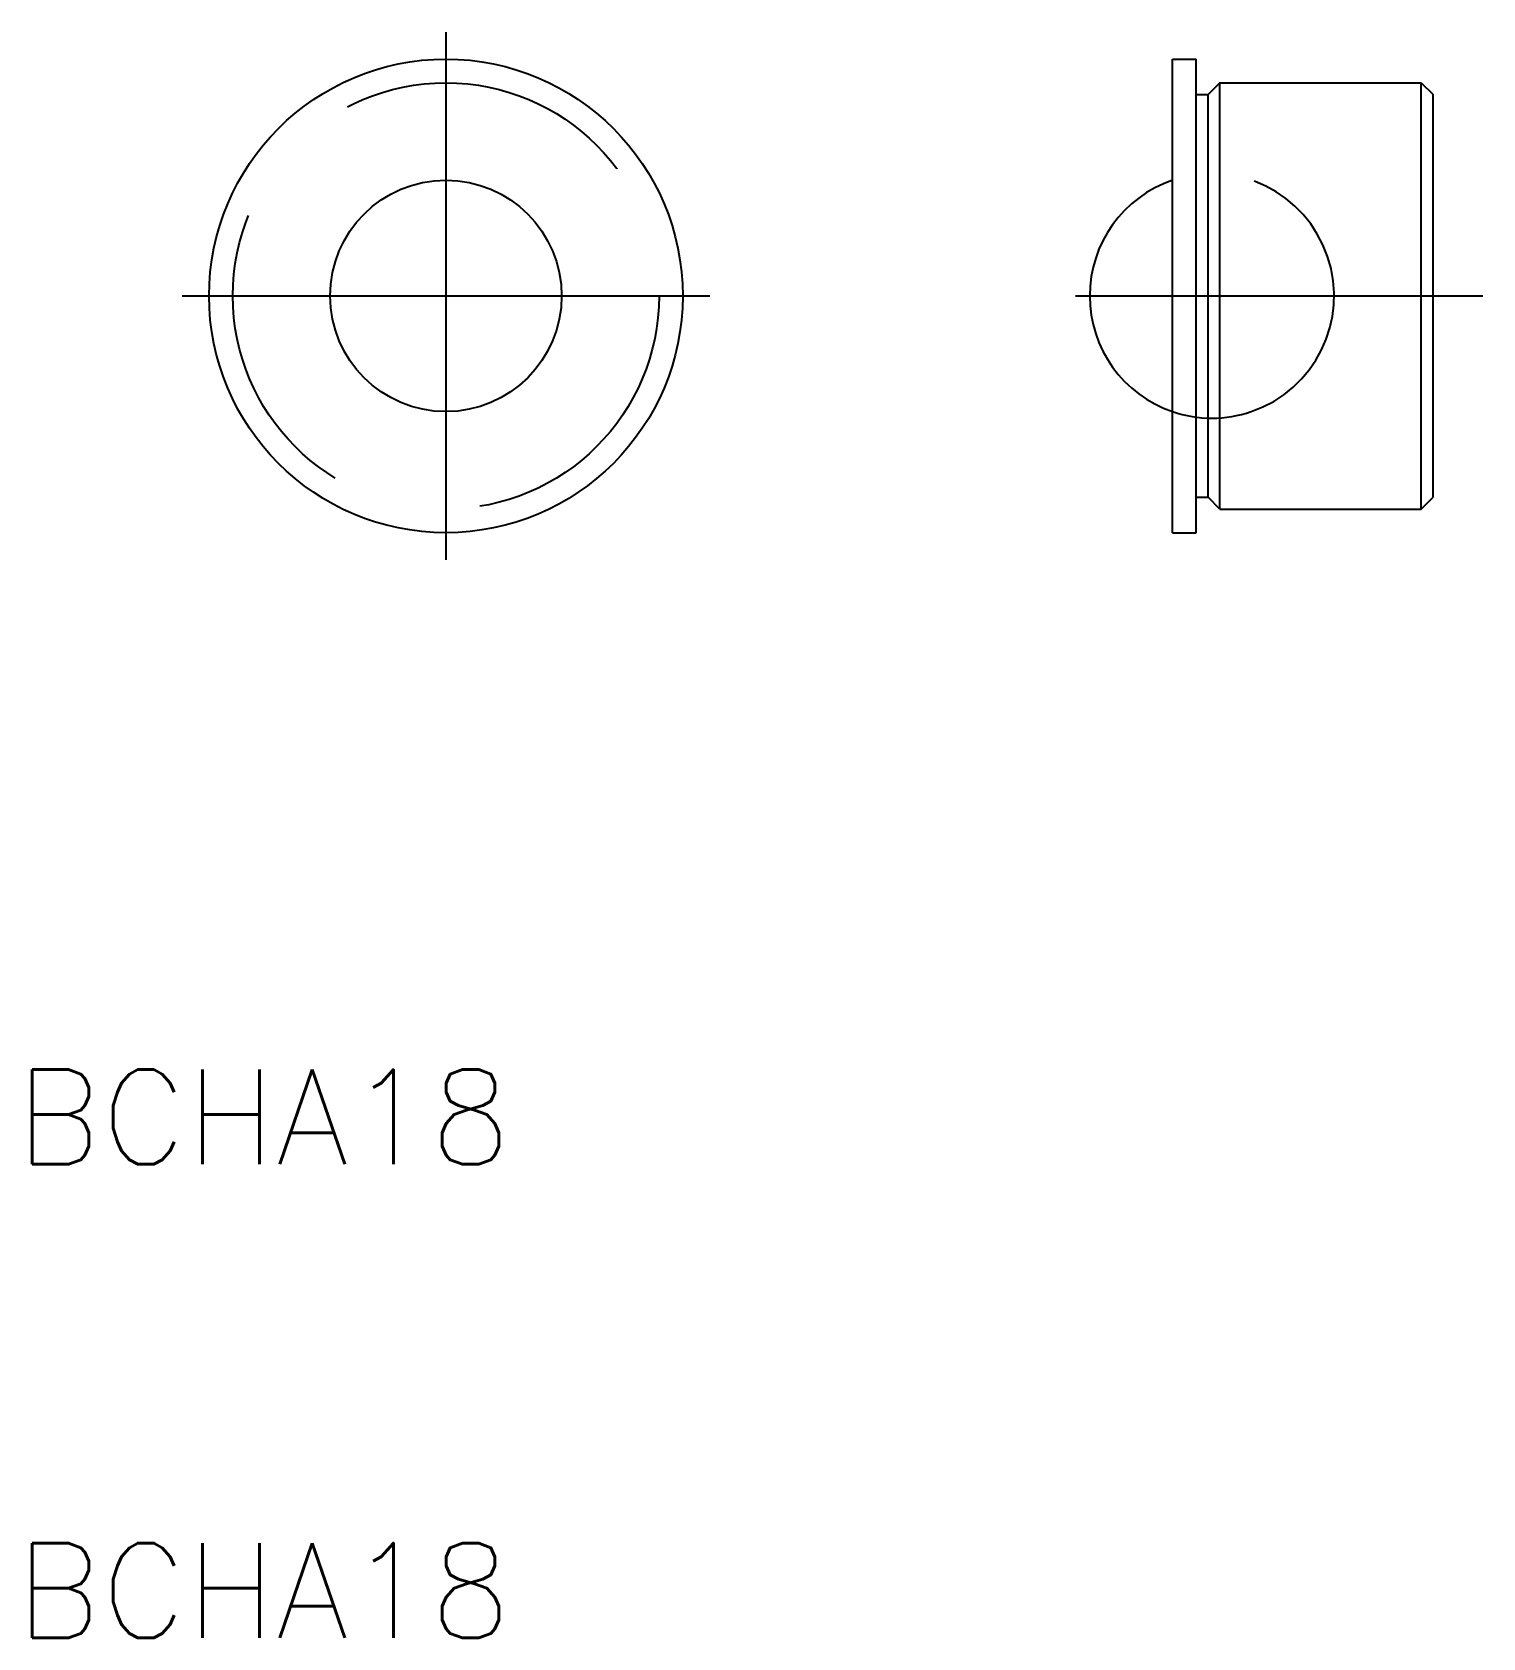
# Model space of a CAD drawing. Extents: x 11.2 to 72.4, y -116.8 to -49.
import ezdxf

# ---------------------------------------------------------------- set-up
doc = ezdxf.new("R2010")
doc.units = 0
doc.linetypes.add('CENTER', pattern=[50.8, 31.75, -6.35, 6.35, -6.35])
doc.linetypes.add('DASHED', pattern=[19.05, 12.7, -6.35])
doc.layers.get('0').update_dxf_attribs({"linetype": 'CONTINUOUS'})
doc.layers.add('CENTER', color=1, linetype='CENTER')
doc.styles.get("Standard").update_dxf_attribs({"font": 'txt.shx'})

msp = doc.modelspace()

# ---------------------------------------------------------------- linework, layer by layer
at = {"color": 7, "linetype": 'CONTINUOUS'}
for p, q in [((59.333, -70.163), (59.333, -50.163)), ((59.333, -50.163), (60.333, -50.163)), ((60.333, -70.163), (60.333, -50.163)), ((61.333, -51.163), (60.833, -51.663)), ((61.333, -69.163), (61.333, -51.163)), ((61.333, -51.163), (69.833, -51.163)), ((69.833, -69.163), (69.833, -51.163)), ((69.833, -51.163), (70.333, -51.663)), ((60.333, -51.663), (60.833, -51.663)), ((60.833, -68.663), (60.833, -51.663)), ((70.333, -68.663), (70.333, -51.663)), ((60.333, -68.663), (60.833, -68.663)), ((61.333, -69.163), (60.833, -68.663)), ((61.333, -69.163), (69.833, -69.163)), ((69.833, -69.163), (70.333, -68.663)), ((59.333, -70.163), (60.333, -70.163))]:
    msp.add_line(p, q, dxfattribs=at)
for radius in [10, 4.886]:
    msp.add_circle((28.648, -60.163), radius, dxfattribs=at)
at = {"color": 3, "linetype": 'DASHED'}
msp.add_circle((28.648, -60.163), 9, dxfattribs=at)
at = {"color": 7, "linetype": 'CONTINUOUS'}
msp.add_arc((60.993, -60.163), 5.16, 108.76609, 251.23391, dxfattribs=at)
at = {"color": 3, "linetype": 'DASHED'}
for start, end in [(288.76609, 108.76609), (251.23391, 288.76609)]:
    msp.add_arc((60.993, -60.163), 5.16, start, end, dxfattribs=at)
at = {"layer": 'CENTER', "color": 1, "linetype": 'CENTER'}
for p, q in [((28.648, -49.024), (28.648, -71.302)), ((17.509, -60.163), (39.787, -60.163)), ((55.24, -60.163), (72.436, -60.163))]:
    msp.add_line(p, q, dxfattribs=at)

# ---------------------------------------------------------------- texts
at = {"color": 7, "linetype": 'CONTINUOUS'}
for p in [(10.49, -96.831), (10.49, -116.831)]:
    msp.add_text('BCHA18', height=4, dxfattribs=at).set_placement(p)

doc.saveas('drawing.dxf')
